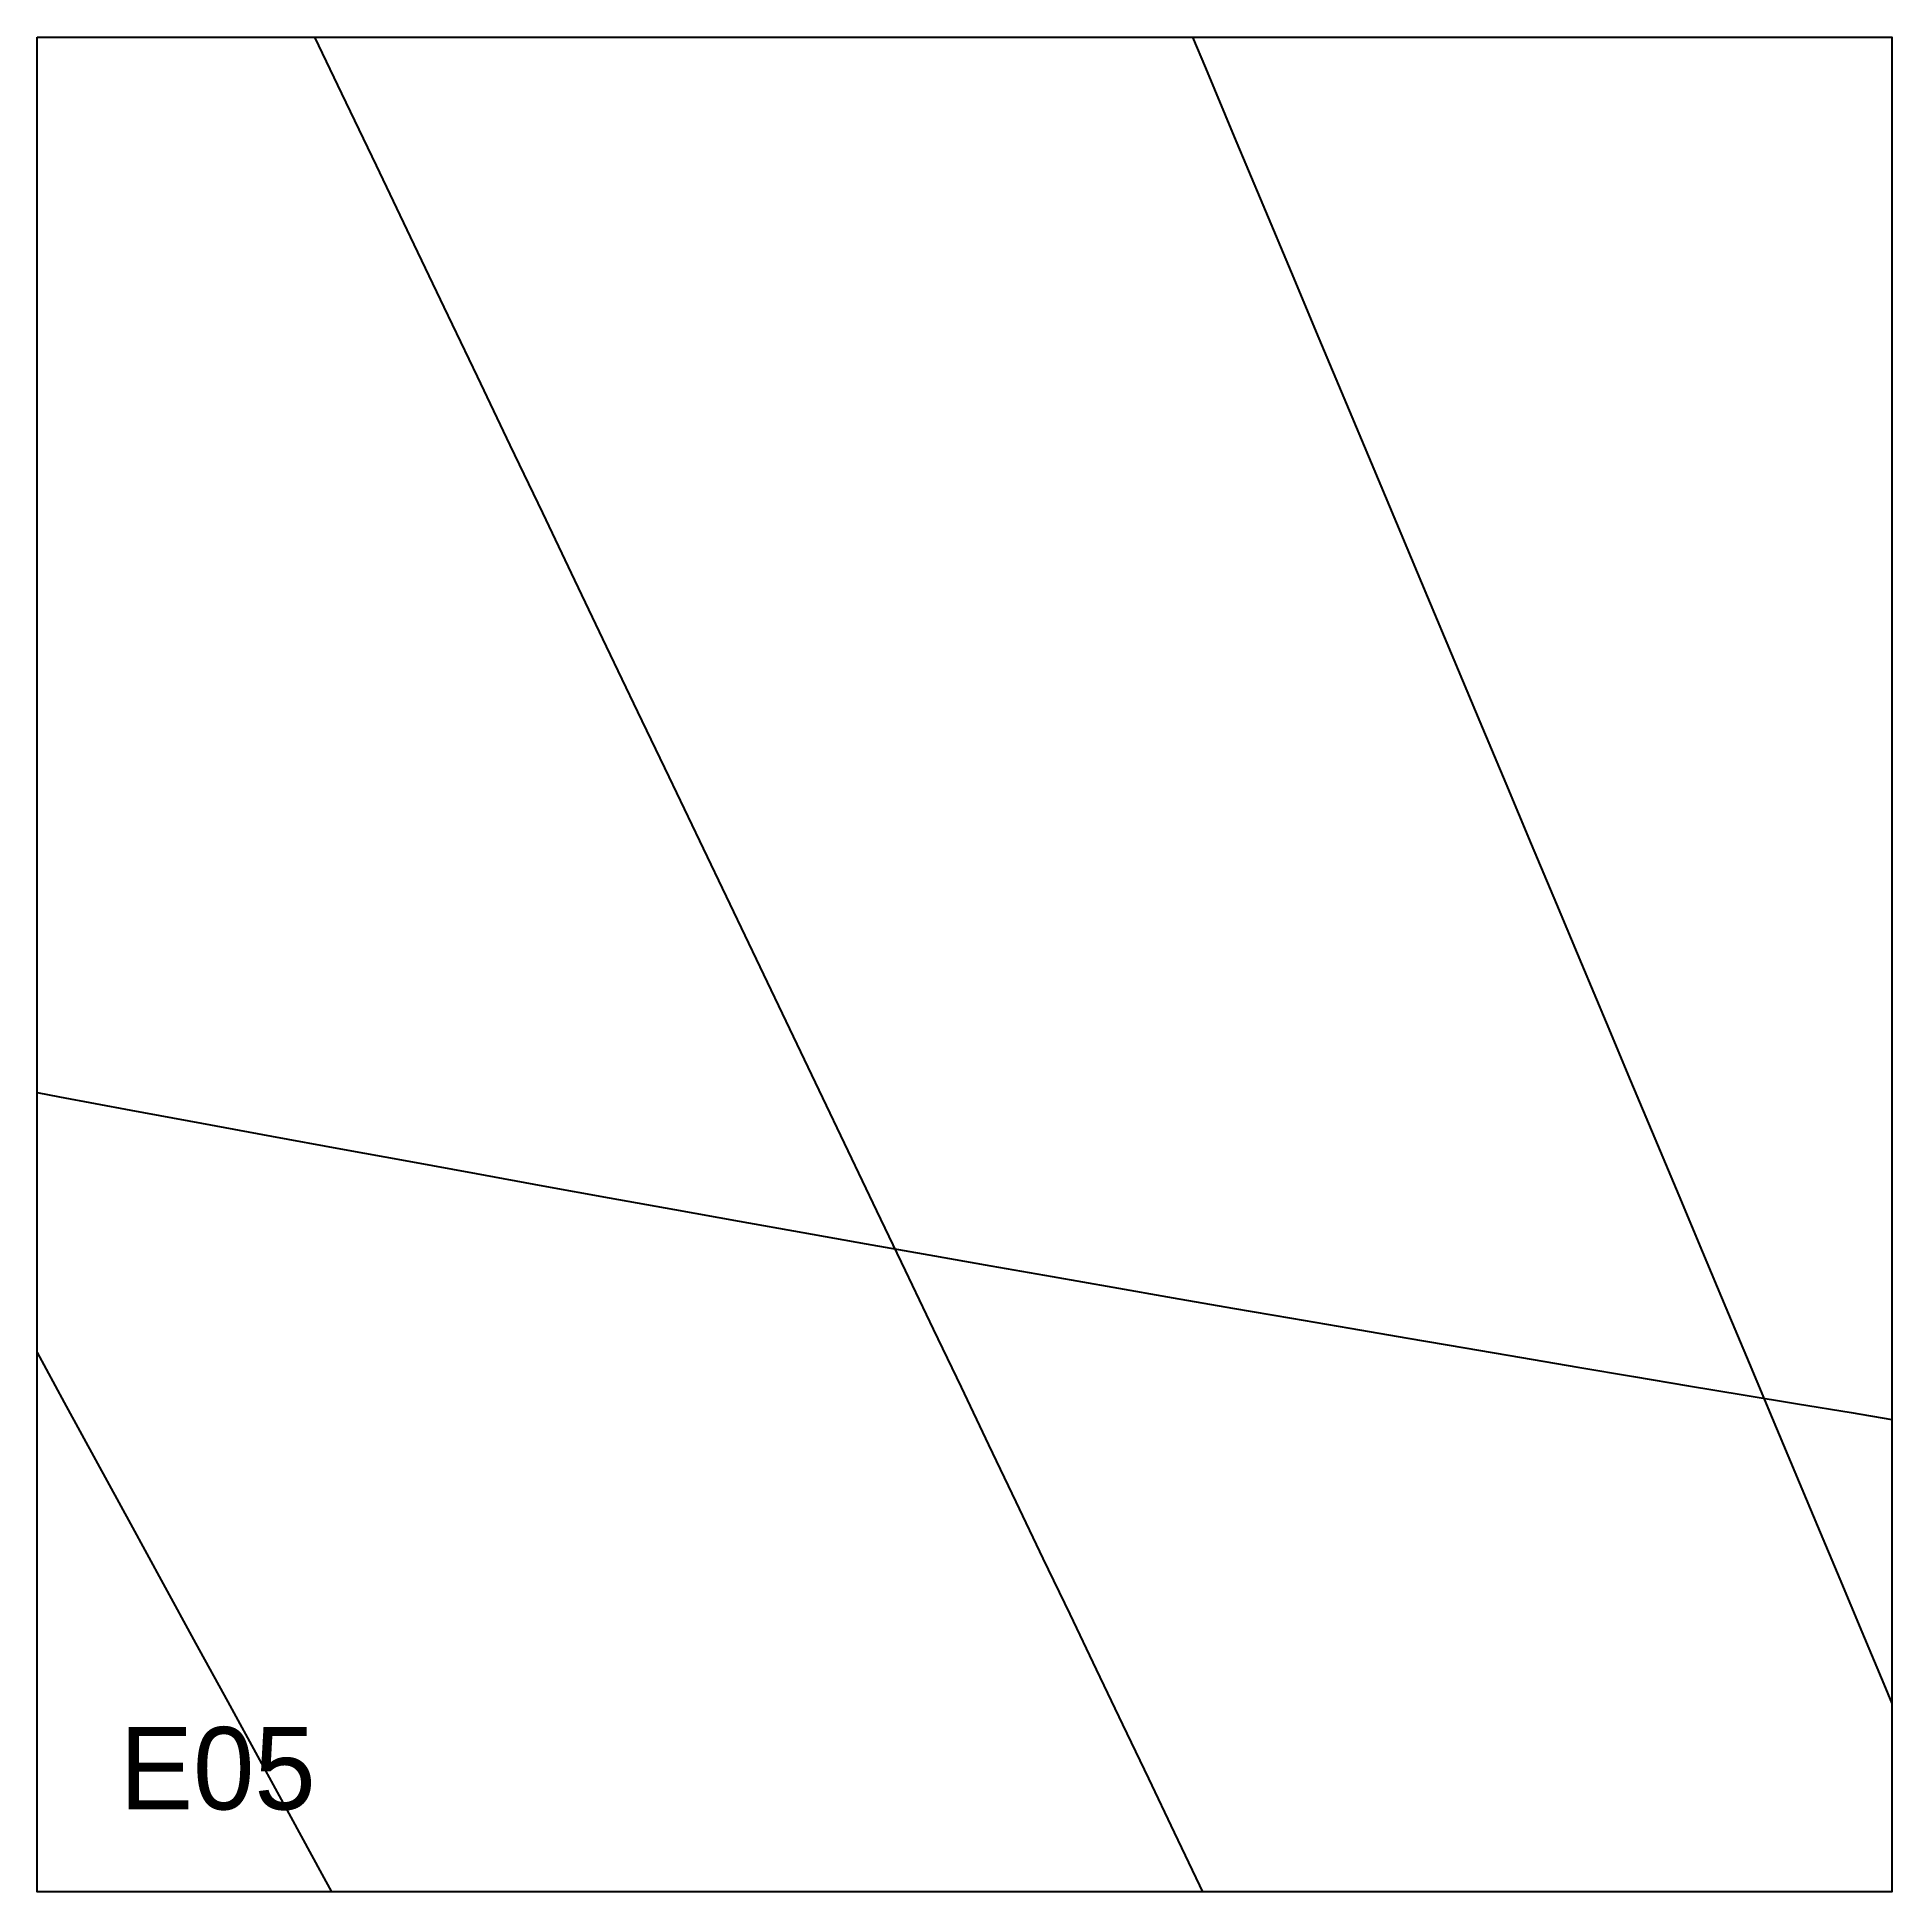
# Model space of a CAD drawing. Header units: millimetres. Extents: x 0 to 900, y 0 to 900.
import ezdxf

# ---------------------------------------------------------------- set-up
doc = ezdxf.new("R2010")
doc.units = ezdxf.units.MM
for name, color, linetype in [('CUT', 1, 'Continuous'), ('DECL', 30, 'Continuous'), ('HOUR', 7, 'Continuous'), ('HOUR15', 9, 'Continuous'), ('ID', 3, 'Continuous')]:
    doc.layers.add(name, color=color, linetype=linetype)

msp = doc.modelspace()

# ---------------------------------------------------------------- linework, layer by layer
at = {"layer": 'CUT'}
msp.add_lwpolyline([(0, 900), (900, 900), (900, 0), (0, 0), (0, 900)], close=True, dxfattribs=at)
at = {"layer": 'DECL'}
msp.add_lwpolyline([(0, 387.83), (10.8, 385.81), (45.48, 379.36), (79.77, 373.01), (113.66, 366.76), (147.17, 360.6), (180.3, 354.53), (213.07, 348.55), (245.47, 342.66), (277.52, 336.86), (309.23, 331.14), (340.6, 325.51), (371.63, 319.96), (402.34, 314.49), (432.73, 309.1), (462.8, 303.78), (492.57, 298.55), (522.04, 293.39), (551.21, 288.3), (580.09, 283.28), (608.69, 278.34), (637.01, 273.46), (665.05, 268.66), (692.83, 263.92), (720.34, 259.24), (747.6, 254.64), (774.6, 250.09), (801.35, 245.61), (827.86, 241.19), (854.13, 236.84), (880.16, 232.54), (900, 229.28)], dxfattribs=at)
at = {"layer": 'HOUR'}
msp.add_lwpolyline([(134.63, 900), (147.73, 872.63), (164.47, 837.67), (181, 803.14), (197.34, 769.03), (213.48, 735.32), (229.43, 702), (245.2, 669.08), (260.78, 636.53), (276.18, 604.36), (291.41, 572.56), (306.47, 541.11), (321.36, 510.01), (336.08, 479.26), (350.65, 448.85), (365.05, 418.76), (379.3, 389), (393.4, 359.56), (407.35, 330.42), (421.15, 301.6), (434.81, 273.07), (448.33, 244.84), (461.71, 216.89), (474.96, 189.23), (488.07, 161.84), (501.05, 134.73), (513.9, 107.89), (526.63, 81.3), (539.24, 54.98), (551.72, 28.9), (564.09, 3.08), (565.56, 0)], dxfattribs=at)
at = {"layer": 'HOUR15'}
for points in [[(560.62, 900), (566.89, 885.07), (580.91, 851.64), (594.77, 818.62), (608.47, 785.98), (622.01, 753.72), (635.4, 721.83), (648.63, 690.31), (661.71, 659.14), (674.64, 628.32), (687.43, 597.84), (700.08, 567.7), (712.6, 537.89), (724.97, 508.4), (737.22, 479.23), (749.33, 450.36), (761.32, 421.8), (773.18, 393.54), (784.92, 365.57), (796.54, 337.89), (808.04, 310.49), (819.42, 283.36), (830.69, 256.51), (841.85, 229.92), (852.9, 203.59), (863.84, 177.52), (874.68, 151.7), (885.41, 126.13), (896.04, 100.8), (900, 91.37)], [(0, 261.7), (13.18, 237.55), (29.38, 207.89), (45.4, 178.54), (61.25, 149.49), (76.94, 120.75), (92.47, 92.3), (107.84, 64.14), (123.06, 36.26), (138.12, 8.67), (142.85, 0)]]:
    msp.add_lwpolyline(points, dxfattribs=at)

# ---------------------------------------------------------------- texts
at = {"layer": 'ID'}
msp.add_text('E05', height=40, dxfattribs=at).set_placement((40, 40))

doc.saveas('drawing.dxf')
